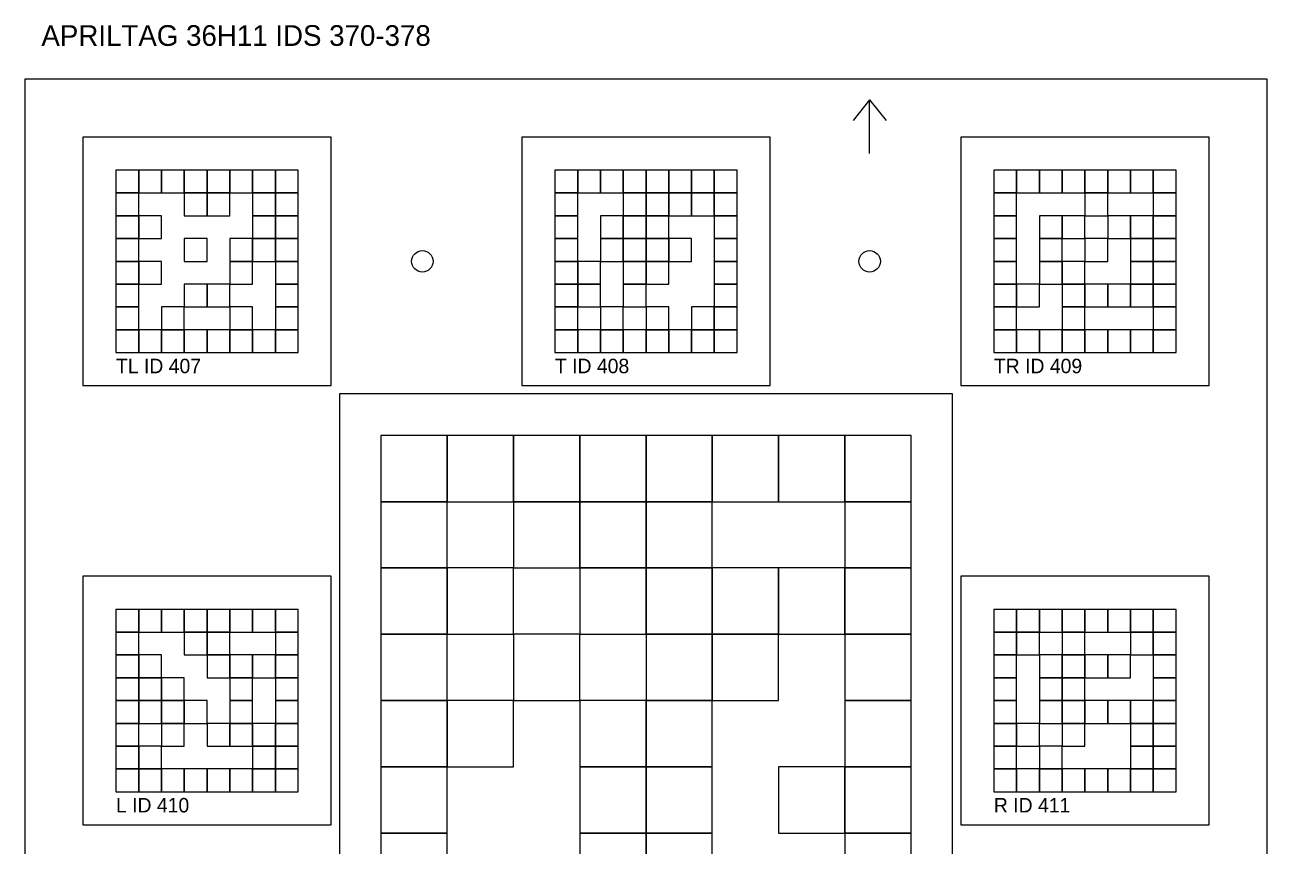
# Model space of a CAD drawing. Extents: x 0 to 1260, y -12 to 1580.
# Drawn here: x 640 to 940, y 434.9 to 633.1 of the extents above; entities that cross this region are included whole.
import ezdxf

# ---------------------------------------------------------------- set-up
doc = ezdxf.new("R2010")
doc.units = 0
for name, color, linetype in [('BLACK_POCKET', 7, 'CONTINUOUS'), ('CUT', 7, 'CONTINUOUS'), ('LABEL', 3, 'CONTINUOUS'), ('MOUNT_HOLE', 6, 'CONTINUOUS'), ('ORIENTATION', 7, 'CONTINUOUS'), ('QUIET_ZONE', 5, 'CONTINUOUS'), ('TAG_BOUNDARY', 8, 'CONTINUOUS')]:
    doc.layers.add(name, color=color, linetype=linetype)

msp = doc.modelspace()

# ---------------------------------------------------------------- linework, layer by layer
at = {"layer": 'BLACK_POCKET'}
for p, q in [((667.5, 598), (662, 598)), ((662, 598), (662, 592.5)), ((667.5, 592.5), (667.5, 598)), ((673, 598), (667.5, 598)), ((667.5, 598), (667.5, 592.5)), ((673, 592.5), (673, 598)), ((678.5, 598), (673, 598)), ((673, 598), (673, 592.5)), ((678.5, 592.5), (678.5, 598)), ((684, 598), (678.5, 598)), ((678.5, 598), (678.5, 592.5)), ((684, 592.5), (684, 598)), ((689.5, 598), (684, 598)), ((684, 598), (684, 592.5)), ((689.5, 592.5), (689.5, 598)), ((695, 598), (689.5, 598)), ((689.5, 598), (689.5, 592.5)), ((695, 592.5), (695, 598)), ((700.5, 598), (695, 598)), ((695, 598), (695, 592.5)), ((700.5, 592.5), (700.5, 598)), ((706, 598), (700.5, 598)), ((700.5, 598), (700.5, 592.5)), ((706, 592.5), (706, 598)), ((773.5, 598), (768, 598)), ((768, 598), (768, 592.5)), ((773.5, 592.5), (773.5, 598)), ((779, 598), (773.5, 598)), ((773.5, 598), (773.5, 592.5)), ((779, 592.5), (779, 598)), ((784.5, 598), (779, 598)), ((779, 598), (779, 592.5)), ((784.5, 592.5), (784.5, 598)), ((790, 598), (784.5, 598)), ((784.5, 598), (784.5, 592.5)), ((790, 592.5), (790, 598)), ((795.5, 598), (790, 598)), ((790, 598), (790, 592.5)), ((795.5, 592.5), (795.5, 598)), ((801, 598), (795.5, 598)), ((795.5, 598), (795.5, 592.5)), ((801, 592.5), (801, 598)), ((806.5, 598), (801, 598)), ((801, 598), (801, 592.5)), ((806.5, 592.5), (806.5, 598)), ((812, 598), (806.5, 598)), ((806.5, 598), (806.5, 592.5)), ((812, 592.5), (812, 598)), ((879.5, 598), (874, 598)), ((874, 598), (874, 592.5)), ((879.5, 592.5), (879.5, 598)), ((885, 598), (879.5, 598)), ((879.5, 598), (879.5, 592.5)), ((885, 592.5), (885, 598)), ((890.5, 598), (885, 598)), ((885, 598), (885, 592.5)), ((890.5, 592.5), (890.5, 598)), ((896, 598), (890.5, 598)), ((890.5, 598), (890.5, 592.5)), ((896, 592.5), (896, 598)), ((901.5, 598), (896, 598)), ((896, 598), (896, 592.5)), ((901.5, 592.5), (901.5, 598)), ((907, 598), (901.5, 598)), ((901.5, 598), (901.5, 592.5)), ((907, 592.5), (907, 598)), ((912.5, 598), (907, 598)), ((907, 598), (907, 592.5)), ((912.5, 592.5), (912.5, 598)), ((918, 598), (912.5, 598)), ((912.5, 598), (912.5, 592.5)), ((918, 592.5), (918, 598)), ((662, 592.5), (667.5, 592.5)), ((667.5, 592.5), (662, 592.5)), ((662, 592.5), (662, 587)), ((667.5, 592.5), (673, 592.5)), ((667.5, 587), (667.5, 592.5)), ((673, 592.5), (678.5, 592.5)), ((678.5, 592.5), (684, 592.5)), ((684, 592.5), (678.5, 592.5)), ((678.5, 592.5), (678.5, 587)), ((684, 592.5), (689.5, 592.5)), ((684, 587), (684, 592.5)), ((689.5, 592.5), (684, 592.5)), ((684, 592.5), (684, 587)), ((689.5, 592.5), (695, 592.5)), ((689.5, 587), (689.5, 592.5)), ((695, 592.5), (700.5, 592.5)), ((700.5, 592.5), (695, 592.5)), ((695, 592.5), (695, 587)), ((700.5, 592.5), (706, 592.5)), ((700.5, 587), (700.5, 592.5)), ((706, 592.5), (700.5, 592.5)), ((700.5, 592.5), (700.5, 587)), ((706, 587), (706, 592.5)), ((768, 592.5), (773.5, 592.5)), ((773.5, 592.5), (768, 592.5)), ((768, 592.5), (768, 587)), ((773.5, 592.5), (779, 592.5)), ((773.5, 587), (773.5, 592.5)), ((779, 592.5), (784.5, 592.5)), ((784.5, 592.5), (790, 592.5)), ((790, 592.5), (784.5, 592.5)), ((784.5, 592.5), (784.5, 587)), ((790, 592.5), (795.5, 592.5)), ((790, 587), (790, 592.5)), ((795.5, 592.5), (790, 592.5)), ((790, 592.5), (790, 587)), ((795.5, 592.5), (801, 592.5)), ((795.5, 587), (795.5, 592.5)), ((801, 592.5), (795.5, 592.5)), ((795.5, 592.5), (795.5, 587)), ((801, 592.5), (806.5, 592.5)), ((801, 587), (801, 592.5)), ((806.5, 592.5), (801, 592.5)), ((801, 592.5), (801, 587)), ((806.5, 592.5), (812, 592.5)), ((806.5, 587), (806.5, 592.5)), ((812, 592.5), (806.5, 592.5)), ((806.5, 592.5), (806.5, 587)), ((812, 587), (812, 592.5)), ((874, 592.5), (879.5, 592.5)), ((879.5, 592.5), (874, 592.5)), ((874, 592.5), (874, 587)), ((879.5, 592.5), (885, 592.5)), ((879.5, 587), (879.5, 592.5)), ((885, 592.5), (890.5, 592.5)), ((890.5, 592.5), (896, 592.5)), ((896, 592.5), (901.5, 592.5)), ((901.5, 592.5), (896, 592.5)), ((896, 592.5), (896, 587)), ((901.5, 592.5), (907, 592.5)), ((901.5, 587), (901.5, 592.5)), ((907, 592.5), (912.5, 592.5)), ((912.5, 592.5), (918, 592.5)), ((918, 592.5), (912.5, 592.5)), ((912.5, 592.5), (912.5, 587)), ((918, 587), (918, 592.5)), ((662, 587), (667.5, 587)), ((667.5, 587), (662, 587)), ((662, 587), (662, 581.5)), ((667.5, 581.5), (667.5, 587)), ((673, 587), (667.5, 587)), ((667.5, 587), (667.5, 581.5)), ((673, 581.5), (673, 587)), ((678.5, 587), (684, 587)), ((684, 587), (689.5, 587)), ((695, 587), (700.5, 587)), ((700.5, 587), (695, 587)), ((695, 587), (695, 581.5)), ((700.5, 587), (706, 587)), ((700.5, 581.5), (700.5, 587)), ((706, 587), (700.5, 587)), ((700.5, 587), (700.5, 581.5)), ((706, 581.5), (706, 587)), ((768, 587), (773.5, 587)), ((773.5, 587), (768, 587)), ((768, 587), (768, 581.5)), ((773.5, 581.5), (773.5, 587)), ((784.5, 587), (779, 587)), ((779, 587), (779, 581.5)), ((784.5, 587), (790, 587)), ((784.5, 581.5), (784.5, 587)), ((790, 587), (784.5, 587)), ((784.5, 587), (784.5, 581.5)), ((790, 587), (795.5, 587)), ((790, 581.5), (790, 587)), ((795.5, 587), (790, 587)), ((790, 587), (790, 581.5)), ((795.5, 587), (801, 587)), ((795.5, 581.5), (795.5, 587)), ((801, 587), (806.5, 587)), ((806.5, 587), (812, 587)), ((812, 587), (806.5, 587)), ((806.5, 587), (806.5, 581.5)), ((812, 581.5), (812, 587)), ((874, 587), (879.5, 587)), ((879.5, 587), (874, 587)), ((874, 587), (874, 581.5)), ((879.5, 581.5), (879.5, 587)), ((890.5, 587), (885, 587)), ((885, 587), (885, 581.5)), ((890.5, 581.5), (890.5, 587)), ((896, 587), (890.5, 587)), ((890.5, 587), (890.5, 581.5)), ((896, 587), (901.5, 587)), ((896, 581.5), (896, 587)), ((907, 587), (901.5, 587)), ((901.5, 587), (901.5, 581.5)), ((907, 581.5), (907, 587)), ((912.5, 587), (907, 587)), ((907, 587), (907, 581.5)), ((912.5, 587), (918, 587)), ((912.5, 581.5), (912.5, 587)), ((918, 587), (912.5, 587)), ((912.5, 587), (912.5, 581.5)), ((918, 581.5), (918, 587)), ((662, 581.5), (667.5, 581.5)), ((667.5, 581.5), (662, 581.5)), ((662, 581.5), (662, 576)), ((667.5, 581.5), (673, 581.5)), ((667.5, 576), (667.5, 581.5)), ((684, 581.5), (678.5, 581.5)), ((678.5, 581.5), (678.5, 576)), ((684, 576), (684, 581.5)), ((695, 581.5), (689.5, 581.5)), ((689.5, 581.5), (689.5, 576)), ((695, 581.5), (700.5, 581.5)), ((695, 576), (695, 581.5)), ((700.5, 581.5), (695, 581.5)), ((695, 581.5), (695, 576)), ((700.5, 581.5), (706, 581.5)), ((700.5, 576), (700.5, 581.5)), ((706, 581.5), (700.5, 581.5)), ((700.5, 581.5), (700.5, 576)), ((706, 576), (706, 581.5)), ((768, 581.5), (773.5, 581.5)), ((773.5, 581.5), (768, 581.5)), ((768, 581.5), (768, 576)), ((773.5, 576), (773.5, 581.5)), ((779, 581.5), (784.5, 581.5)), ((784.5, 581.5), (779, 581.5)), ((779, 581.5), (779, 576)), ((784.5, 581.5), (790, 581.5)), ((784.5, 576), (784.5, 581.5)), ((790, 581.5), (784.5, 581.5)), ((784.5, 581.5), (784.5, 576)), ((790, 581.5), (795.5, 581.5)), ((790, 576), (790, 581.5)), ((795.5, 581.5), (790, 581.5)), ((790, 581.5), (790, 576)), ((795.5, 576), (795.5, 581.5)), ((801, 581.5), (795.5, 581.5)), ((795.5, 581.5), (795.5, 576)), ((801, 576), (801, 581.5)), ((806.5, 581.5), (812, 581.5)), ((812, 581.5), (806.5, 581.5)), ((806.5, 581.5), (806.5, 576)), ((812, 576), (812, 581.5)), ((874, 581.5), (879.5, 581.5)), ((879.5, 581.5), (874, 581.5)), ((874, 581.5), (874, 576)), ((879.5, 576), (879.5, 581.5)), ((885, 581.5), (890.5, 581.5)), ((890.5, 581.5), (885, 581.5)), ((885, 581.5), (885, 576)), ((890.5, 581.5), (896, 581.5)), ((890.5, 576), (890.5, 581.5)), ((901.5, 581.5), (896, 581.5)), ((896, 581.5), (896, 576)), ((901.5, 581.5), (907, 581.5)), ((901.5, 576), (901.5, 581.5)), ((907, 581.5), (912.5, 581.5)), ((912.5, 581.5), (907, 581.5)), ((907, 581.5), (907, 576)), ((912.5, 581.5), (918, 581.5)), ((912.5, 576), (912.5, 581.5)), ((918, 581.5), (912.5, 581.5)), ((912.5, 581.5), (912.5, 576)), ((918, 576), (918, 581.5)), ((662, 576), (667.5, 576)), ((667.5, 576), (662, 576)), ((662, 576), (662, 570.5)), ((667.5, 570.5), (667.5, 576)), ((673, 576), (667.5, 576)), ((667.5, 576), (667.5, 570.5)), ((673, 570.5), (673, 576)), ((678.5, 576), (684, 576)), ((689.5, 576), (695, 576)), ((695, 576), (689.5, 576)), ((689.5, 576), (689.5, 570.5)), ((695, 576), (700.5, 576)), ((695, 570.5), (695, 576)), ((700.5, 576), (706, 576)), ((706, 576), (700.5, 576)), ((700.5, 576), (700.5, 570.5)), ((706, 570.5), (706, 576)), ((768, 576), (773.5, 576)), ((773.5, 576), (768, 576)), ((768, 576), (768, 570.5)), ((773.5, 570.5), (773.5, 576)), ((779, 576), (773.5, 576)), ((773.5, 576), (773.5, 570.5)), ((779, 576), (784.5, 576)), ((779, 570.5), (779, 576)), ((784.5, 576), (790, 576)), ((790, 576), (784.5, 576)), ((784.5, 576), (784.5, 570.5)), ((790, 576), (795.5, 576)), ((790, 570.5), (790, 576)), ((795.5, 576), (790, 576)), ((790, 576), (790, 570.5)), ((795.5, 576), (801, 576)), ((795.5, 570.5), (795.5, 576)), ((806.5, 576), (812, 576)), ((812, 576), (806.5, 576)), ((806.5, 576), (806.5, 570.5)), ((812, 570.5), (812, 576)), ((874, 576), (879.5, 576)), ((879.5, 576), (874, 576)), ((874, 576), (874, 570.5)), ((879.5, 570.5), (879.5, 576)), ((885, 576), (890.5, 576)), ((890.5, 576), (885, 576)), ((885, 576), (885, 570.5)), ((890.5, 570.5), (890.5, 576)), ((896, 576), (890.5, 576)), ((890.5, 576), (890.5, 570.5)), ((896, 576), (901.5, 576)), ((896, 570.5), (896, 576)), ((907, 576), (912.5, 576)), ((912.5, 576), (907, 576)), ((907, 576), (907, 570.5)), ((912.5, 576), (918, 576)), ((912.5, 570.5), (912.5, 576)), ((918, 576), (912.5, 576)), ((912.5, 576), (912.5, 570.5)), ((918, 570.5), (918, 576)), ((662, 570.5), (667.5, 570.5)), ((667.5, 570.5), (662, 570.5)), ((662, 570.5), (662, 565)), ((667.5, 570.5), (673, 570.5)), ((667.5, 565), (667.5, 570.5)), ((684, 570.5), (678.5, 570.5)), ((678.5, 570.5), (678.5, 565)), ((684, 565), (684, 570.5)), ((689.5, 570.5), (684, 570.5)), ((684, 570.5), (684, 565)), ((689.5, 570.5), (695, 570.5)), ((689.5, 565), (689.5, 570.5)), ((700.5, 570.5), (706, 570.5)), ((706, 570.5), (700.5, 570.5)), ((700.5, 570.5), (700.5, 565)), ((706, 565), (706, 570.5)), ((768, 570.5), (773.5, 570.5)), ((773.5, 570.5), (768, 570.5)), ((768, 570.5), (768, 565)), ((773.5, 570.5), (779, 570.5)), ((773.5, 565), (773.5, 570.5)), ((779, 570.5), (773.5, 570.5)), ((773.5, 570.5), (773.5, 565)), ((779, 565), (779, 570.5)), ((784.5, 570.5), (790, 570.5)), ((790, 570.5), (784.5, 570.5)), ((784.5, 570.5), (784.5, 565)), ((790, 570.5), (795.5, 570.5)), ((790, 565), (790, 570.5)), ((806.5, 570.5), (812, 570.5)), ((812, 570.5), (806.5, 570.5)), ((806.5, 570.5), (806.5, 565)), ((812, 565), (812, 570.5)), ((874, 570.5), (879.5, 570.5)), ((879.5, 570.5), (874, 570.5)), ((874, 570.5), (874, 565)), ((879.5, 565), (879.5, 570.5)), ((885, 570.5), (879.5, 570.5)), ((879.5, 570.5), (879.5, 565)), ((885, 570.5), (890.5, 570.5)), ((885, 565), (885, 570.5)), ((890.5, 570.5), (896, 570.5)), ((896, 570.5), (890.5, 570.5)), ((890.5, 570.5), (890.5, 565)), ((896, 565), (896, 570.5)), ((901.5, 570.5), (896, 570.5)), ((896, 570.5), (896, 565)), ((901.5, 565), (901.5, 570.5)), ((907, 570.5), (901.5, 570.5)), ((901.5, 570.5), (901.5, 565)), ((907, 570.5), (912.5, 570.5)), ((907, 565), (907, 570.5)), ((912.5, 570.5), (907, 570.5)), ((907, 570.5), (907, 565)), ((912.5, 570.5), (918, 570.5)), ((912.5, 565), (912.5, 570.5)), ((918, 570.5), (912.5, 570.5)), ((912.5, 570.5), (912.5, 565)), ((918, 565), (918, 570.5)), ((662, 565), (667.5, 565)), ((667.5, 565), (662, 565)), ((662, 565), (662, 559.5)), ((667.5, 559.5), (667.5, 565)), ((678.5, 565), (673, 565)), ((673, 565), (673, 559.5)), ((678.5, 565), (684, 565)), ((678.5, 559.5), (678.5, 565)), ((684, 565), (689.5, 565)), ((695, 565), (689.5, 565)), ((689.5, 565), (689.5, 559.5)), ((695, 559.5), (695, 565)), ((700.5, 565), (706, 565)), ((706, 565), (700.5, 565)), ((700.5, 565), (700.5, 559.5)), ((706, 559.5), (706, 565)), ((768, 565), (773.5, 565)), ((773.5, 565), (768, 565)), ((768, 565), (768, 559.5)), ((773.5, 565), (779, 565)), ((773.5, 559.5), (773.5, 565)), ((784.5, 565), (779, 565)), ((779, 565), (779, 559.5)), ((784.5, 565), (790, 565)), ((784.5, 559.5), (784.5, 565)), ((795.5, 565), (790, 565)), ((790, 565), (790, 559.5)), ((795.5, 559.5), (795.5, 565)), ((806.5, 565), (801, 565)), ((801, 565), (801, 559.5)), ((806.5, 565), (812, 565)), ((806.5, 559.5), (806.5, 565)), ((812, 565), (806.5, 565)), ((806.5, 565), (806.5, 559.5)), ((812, 559.5), (812, 565)), ((874, 565), (879.5, 565)), ((879.5, 565), (874, 565)), ((874, 565), (874, 559.5)), ((879.5, 565), (885, 565)), ((879.5, 559.5), (879.5, 565)), ((890.5, 565), (896, 565)), ((896, 565), (890.5, 565)), ((890.5, 565), (890.5, 559.5)), ((896, 565), (901.5, 565)), ((896, 559.5), (896, 565)), ((901.5, 565), (907, 565)), ((907, 565), (912.5, 565)), ((912.5, 565), (918, 565)), ((918, 565), (912.5, 565)), ((912.5, 565), (912.5, 559.5)), ((918, 559.5), (918, 565)), ((662, 559.5), (667.5, 559.5)), ((667.5, 559.5), (662, 559.5)), ((662, 559.5), (662, 554)), ((667.5, 554), (667.5, 559.5)), ((673, 559.5), (667.5, 559.5)), ((667.5, 559.5), (667.5, 554)), ((673, 559.5), (678.5, 559.5)), ((673, 554), (673, 559.5)), ((678.5, 559.5), (673, 559.5)), ((673, 559.5), (673, 554)), ((678.5, 554), (678.5, 559.5)), ((684, 559.5), (678.5, 559.5)), ((678.5, 559.5), (678.5, 554)), ((684, 554), (684, 559.5)), ((689.5, 559.5), (684, 559.5)), ((684, 559.5), (684, 554)), ((689.5, 559.5), (695, 559.5)), ((689.5, 554), (689.5, 559.5)), ((695, 559.5), (689.5, 559.5)), ((689.5, 559.5), (689.5, 554)), ((695, 554), (695, 559.5)), ((700.5, 559.5), (695, 559.5)), ((695, 559.5), (695, 554)), ((700.5, 559.5), (706, 559.5)), ((700.5, 554), (700.5, 559.5)), ((706, 559.5), (700.5, 559.5)), ((700.5, 559.5), (700.5, 554)), ((706, 554), (706, 559.5)), ((768, 559.5), (773.5, 559.5)), ((773.5, 559.5), (768, 559.5)), ((768, 559.5), (768, 554)), ((773.5, 554), (773.5, 559.5)), ((779, 559.5), (773.5, 559.5)), ((773.5, 559.5), (773.5, 554)), ((779, 559.5), (784.5, 559.5)), ((779, 554), (779, 559.5)), ((784.5, 559.5), (779, 559.5)), ((779, 559.5), (779, 554)), ((784.5, 554), (784.5, 559.5)), ((790, 559.5), (784.5, 559.5)), ((784.5, 559.5), (784.5, 554)), ((790, 559.5), (795.5, 559.5)), ((790, 554), (790, 559.5)), ((795.5, 559.5), (790, 559.5)), ((790, 559.5), (790, 554)), ((795.5, 554), (795.5, 559.5)), ((801, 559.5), (795.5, 559.5)), ((795.5, 559.5), (795.5, 554)), ((801, 559.5), (806.5, 559.5)), ((801, 554), (801, 559.5)), ((806.5, 559.5), (801, 559.5)), ((801, 559.5), (801, 554)), ((806.5, 559.5), (812, 559.5)), ((806.5, 554), (806.5, 559.5)), ((812, 559.5), (806.5, 559.5)), ((806.5, 559.5), (806.5, 554)), ((812, 554), (812, 559.5)), ((874, 559.5), (879.5, 559.5)), ((879.5, 559.5), (874, 559.5)), ((874, 559.5), (874, 554)), ((879.5, 554), (879.5, 559.5)), ((885, 559.5), (879.5, 559.5)), ((879.5, 559.5), (879.5, 554)), ((885, 554), (885, 559.5)), ((890.5, 559.5), (885, 559.5)), ((885, 559.5), (885, 554)), ((890.5, 559.5), (896, 559.5)), ((890.5, 554), (890.5, 559.5)), ((896, 559.5), (890.5, 559.5)), ((890.5, 559.5), (890.5, 554)), ((896, 554), (896, 559.5)), ((901.5, 559.5), (896, 559.5)), ((896, 559.5), (896, 554)), ((901.5, 554), (901.5, 559.5)), ((907, 559.5), (901.5, 559.5)), ((901.5, 559.5), (901.5, 554)), ((907, 554), (907, 559.5)), ((912.5, 559.5), (907, 559.5)), ((907, 559.5), (907, 554)), ((912.5, 559.5), (918, 559.5)), ((912.5, 554), (912.5, 559.5)), ((918, 559.5), (912.5, 559.5)), ((912.5, 559.5), (912.5, 554)), ((918, 554), (918, 559.5)), ((662, 554), (667.5, 554)), ((667.5, 554), (673, 554)), ((673, 554), (678.5, 554)), ((678.5, 554), (684, 554)), ((684, 554), (689.5, 554)), ((689.5, 554), (695, 554)), ((695, 554), (700.5, 554)), ((700.5, 554), (706, 554)), ((768, 554), (773.5, 554)), ((773.5, 554), (779, 554)), ((779, 554), (784.5, 554)), ((784.5, 554), (790, 554)), ((790, 554), (795.5, 554)), ((795.5, 554), (801, 554)), ((801, 554), (806.5, 554)), ((806.5, 554), (812, 554)), ((874, 554), (879.5, 554)), ((879.5, 554), (885, 554)), ((885, 554), (890.5, 554)), ((890.5, 554), (896, 554)), ((896, 554), (901.5, 554)), ((901.5, 554), (907, 554)), ((907, 554), (912.5, 554)), ((912.5, 554), (918, 554)), ((742, 534), (726, 534)), ((726, 534), (726, 518)), ((742, 518), (742, 534)), ((758, 534), (742, 534)), ((742, 534), (742, 518)), ((758, 518), (758, 534)), ((774, 534), (758, 534)), ((758, 534), (758, 518)), ((774, 518), (774, 534)), ((790, 534), (774, 534)), ((774, 534), (774, 518)), ((790, 518), (790, 534)), ((806, 534), (790, 534)), ((790, 534), (790, 518)), ((806, 518), (806, 534)), ((822, 534), (806, 534)), ((806, 534), (806, 518)), ((822, 518), (822, 534)), ((838, 534), (822, 534)), ((822, 534), (822, 518)), ((838, 518), (838, 534)), ((854, 534), (838, 534)), ((838, 534), (838, 518)), ((854, 518), (854, 534)), ((726, 518), (742, 518)), ((742, 518), (726, 518)), ((726, 518), (726, 502)), ((742, 518), (758, 518)), ((742, 502), (742, 518)), ((758, 518), (774, 518)), ((774, 518), (758, 518)), ((758, 518), (758, 502)), ((774, 518), (790, 518)), ((774, 502), (774, 518)), ((790, 518), (774, 518)), ((774, 518), (774, 502)), ((790, 518), (806, 518)), ((790, 502), (790, 518)), ((806, 518), (790, 518)), ((790, 518), (790, 502)), ((806, 518), (822, 518)), ((806, 502), (806, 518)), ((822, 518), (838, 518)), ((838, 518), (854, 518)), ((854, 518), (838, 518)), ((838, 518), (838, 502)), ((854, 502), (854, 518)), ((726, 502), (742, 502)), ((742, 502), (726, 502)), ((726, 502), (726, 486)), ((742, 486), (742, 502)), ((758, 502), (742, 502)), ((742, 502), (742, 486)), ((758, 502), (774, 502)), ((758, 486), (758, 502)), ((774, 502), (790, 502)), ((790, 502), (774, 502)), ((774, 502), (774, 486)), ((790, 502), (806, 502)), ((790, 486), (790, 502)), ((806, 502), (790, 502)), ((790, 502), (790, 486)), ((806, 486), (806, 502)), ((822, 502), (806, 502)), ((806, 502), (806, 486)), ((822, 486), (822, 502)), ((838, 502), (822, 502)), ((822, 502), (822, 486)), ((838, 502), (854, 502)), ((838, 486), (838, 502)), ((854, 502), (838, 502)), ((838, 502), (838, 486)), ((854, 486), (854, 502)), ((667.5, 492), (662, 492)), ((662, 492), (662, 486.5)), ((667.5, 486.5), (667.5, 492)), ((673, 492), (667.5, 492)), ((667.5, 492), (667.5, 486.5)), ((673, 486.5), (673, 492)), ((678.5, 492), (673, 492)), ((673, 492), (673, 486.5)), ((678.5, 486.5), (678.5, 492)), ((684, 492), (678.5, 492)), ((678.5, 492), (678.5, 486.5)), ((684, 486.5), (684, 492)), ((689.5, 492), (684, 492)), ((684, 492), (684, 486.5)), ((689.5, 486.5), (689.5, 492)), ((695, 492), (689.5, 492)), ((689.5, 492), (689.5, 486.5)), ((695, 486.5), (695, 492)), ((700.5, 492), (695, 492)), ((695, 492), (695, 486.5)), ((700.5, 486.5), (700.5, 492)), ((706, 492), (700.5, 492)), ((700.5, 492), (700.5, 486.5)), ((706, 486.5), (706, 492)), ((879.5, 492), (874, 492)), ((874, 492), (874, 486.5)), ((879.5, 486.5), (879.5, 492)), ((885, 492), (879.5, 492)), ((879.5, 492), (879.5, 486.5)), ((885, 486.5), (885, 492)), ((890.5, 492), (885, 492)), ((885, 492), (885, 486.5)), ((890.5, 486.5), (890.5, 492)), ((896, 492), (890.5, 492)), ((890.5, 492), (890.5, 486.5)), ((896, 486.5), (896, 492)), ((901.5, 492), (896, 492)), ((896, 492), (896, 486.5)), ((901.5, 486.5), (901.5, 492)), ((907, 492), (901.5, 492)), ((901.5, 492), (901.5, 486.5)), ((907, 486.5), (907, 492)), ((912.5, 492), (907, 492)), ((907, 492), (907, 486.5)), ((912.5, 486.5), (912.5, 492)), ((918, 492), (912.5, 492)), ((912.5, 492), (912.5, 486.5)), ((918, 486.5), (918, 492)), ((662, 486.5), (667.5, 486.5)), ((667.5, 486.5), (662, 486.5)), ((662, 486.5), (662, 481)), ((667.5, 486.5), (673, 486.5)), ((667.5, 481), (667.5, 486.5)), ((673, 486.5), (678.5, 486.5)), ((678.5, 486.5), (684, 486.5)), ((684, 486.5), (678.5, 486.5)), ((678.5, 486.5), (678.5, 481)), ((684, 486.5), (689.5, 486.5)), ((684, 481), (684, 486.5)), ((689.5, 486.5), (684, 486.5)), ((684, 486.5), (684, 481)), ((689.5, 486.5), (695, 486.5)), ((689.5, 481), (689.5, 486.5)), ((695, 486.5), (700.5, 486.5)), ((700.5, 486.5), (706, 486.5)), ((706, 486.5), (700.5, 486.5)), ((700.5, 486.5), (700.5, 481)), ((706, 481), (706, 486.5)), ((726, 486), (742, 486)), ((742, 486), (726, 486)), ((726, 486), (726, 470)), ((742, 486), (758, 486)), ((742, 470), (742, 486)), ((774, 486), (758, 486)), ((758, 486), (758, 470)), ((774, 486), (790, 486)), ((774, 470), (774, 486)), ((790, 486), (806, 486)), ((806, 486), (790, 486)), ((790, 486), (790, 470)), ((806, 486), (822, 486)), ((806, 470), (806, 486)), ((822, 486), (806, 486)), ((806, 486), (806, 470)), ((822, 486), (838, 486)), ((822, 470), (822, 486)), ((838, 486), (854, 486)), ((854, 486), (838, 486)), ((838, 486), (838, 470)), ((854, 470), (854, 486)), ((874, 486.5), (879.5, 486.5)), ((879.5, 486.5), (874, 486.5)), ((874, 486.5), (874, 481)), ((879.5, 486.5), (885, 486.5)), ((879.5, 481), (879.5, 486.5)), ((885, 486.5), (879.5, 486.5)), ((879.5, 486.5), (879.5, 481)), ((885, 486.5), (890.5, 486.5)), ((885, 481), (885, 486.5)), ((890.5, 486.5), (896, 486.5)), ((896, 486.5), (890.5, 486.5)), ((890.5, 486.5), (890.5, 481)), ((896, 486.5), (901.5, 486.5)), ((896, 481), (896, 486.5)), ((901.5, 486.5), (907, 486.5)), ((907, 486.5), (912.5, 486.5)), ((912.5, 486.5), (907, 486.5)), ((907, 486.5), (907, 481)), ((912.5, 486.5), (918, 486.5)), ((912.5, 481), (912.5, 486.5)), ((918, 486.5), (912.5, 486.5)), ((912.5, 486.5), (912.5, 481)), ((918, 481), (918, 486.5)), ((662, 481), (667.5, 481)), ((667.5, 481), (662, 481)), ((662, 481), (662, 475.5)), ((667.5, 475.5), (667.5, 481)), ((673, 481), (667.5, 481)), ((667.5, 481), (667.5, 475.5)), ((673, 475.5), (673, 481)), ((678.5, 481), (684, 481)), ((684, 481), (689.5, 481)), ((689.5, 481), (684, 481)), ((684, 481), (684, 475.5)), ((689.5, 475.5), (689.5, 481)), ((695, 481), (689.5, 481)), ((689.5, 481), (689.5, 475.5)), ((695, 475.5), (695, 481)), ((700.5, 481), (695, 481)), ((695, 481), (695, 475.5)), ((700.5, 481), (706, 481)), ((700.5, 475.5), (700.5, 481)), ((706, 481), (700.5, 481)), ((700.5, 481), (700.5, 475.5)), ((706, 475.5), (706, 481)), ((874, 481), (879.5, 481)), ((879.5, 481), (874, 481)), ((874, 481), (874, 475.5)), ((879.5, 481), (885, 481)), ((879.5, 475.5), (879.5, 481)), ((890.5, 481), (885, 481)), ((885, 481), (885, 475.5)), ((890.5, 481), (896, 481)), ((890.5, 475.5), (890.5, 481)), ((896, 481), (890.5, 481)), ((890.5, 481), (890.5, 475.5)), ((896, 475.5), (896, 481)), ((901.5, 481), (896, 481)), ((896, 481), (896, 475.5)), ((901.5, 475.5), (901.5, 481)), ((907, 481), (901.5, 481)), ((901.5, 481), (901.5, 475.5)), ((907, 481), (912.5, 481)), ((907, 475.5), (907, 481)), ((912.5, 481), (918, 481)), ((918, 481), (912.5, 481)), ((912.5, 481), (912.5, 475.5)), ((918, 475.5), (918, 481)), ((662, 475.5), (667.5, 475.5)), ((667.5, 475.5), (662, 475.5)), ((662, 475.5), (662, 470)), ((667.5, 475.5), (673, 475.5)), ((667.5, 470), (667.5, 475.5)), ((673, 475.5), (667.5, 475.5)), ((667.5, 475.5), (667.5, 470)), ((673, 470), (673, 475.5)), ((678.5, 475.5), (673, 475.5)), ((673, 475.5), (673, 470)), ((678.5, 470), (678.5, 475.5)), ((684, 475.5), (689.5, 475.5)), ((689.5, 475.5), (695, 475.5)), ((695, 475.5), (689.5, 475.5)), ((689.5, 475.5), (689.5, 470)), ((695, 475.5), (700.5, 475.5)), ((695, 470), (695, 475.5)), ((700.5, 475.5), (706, 475.5)), ((706, 475.5), (700.5, 475.5)), ((700.5, 475.5), (700.5, 470)), ((706, 470), (706, 475.5)), ((874, 475.5), (879.5, 475.5)), ((879.5, 475.5), (874, 475.5)), ((874, 475.5), (874, 470)), ((879.5, 470), (879.5, 475.5)), ((885, 475.5), (890.5, 475.5)), ((890.5, 475.5), (885, 475.5)), ((885, 475.5), (885, 470)), ((890.5, 475.5), (896, 475.5)), ((890.5, 470), (890.5, 475.5)), ((896, 475.5), (890.5, 475.5)), ((890.5, 475.5), (890.5, 470)), ((896, 475.5), (901.5, 475.5)), ((896, 470), (896, 475.5)), ((901.5, 475.5), (907, 475.5)), ((912.5, 475.5), (918, 475.5)), ((918, 475.5), (912.5, 475.5)), ((912.5, 475.5), (912.5, 470)), ((918, 470), (918, 475.5)), ((662, 470), (667.5, 470)), ((667.5, 470), (662, 470)), ((662, 470), (662, 464.5)), ((667.5, 470), (673, 470)), ((667.5, 464.5), (667.5, 470)), ((673, 470), (667.5, 470)), ((667.5, 470), (667.5, 464.5)), ((673, 470), (678.5, 470)), ((673, 464.5), (673, 470)), ((678.5, 470), (673, 470)), ((673, 470), (673, 464.5)), ((678.5, 464.5), (678.5, 470)), ((684, 470), (678.5, 470)), ((678.5, 470), (678.5, 464.5)), ((684, 464.5), (684, 470)), ((689.5, 470), (695, 470)), ((695, 470), (689.5, 470)), ((689.5, 470), (689.5, 464.5)), ((695, 464.5), (695, 470)), ((700.5, 470), (706, 470)), ((706, 470), (700.5, 470)), ((700.5, 470), (700.5, 464.5)), ((706, 464.5), (706, 470)), ((726, 470), (742, 470)), ((742, 470), (726, 470)), ((726, 470), (726, 454)), ((742, 454), (742, 470)), ((758, 470), (742, 470)), ((742, 470), (742, 454)), ((758, 470), (774, 470)), ((758, 454), (758, 470)), ((790, 470), (774, 470)), ((774, 470), (774, 454)), ((790, 470), (806, 470)), ((790, 454), (790, 470)), ((806, 470), (790, 470)), ((790, 470), (790, 454)), ((806, 470), (822, 470)), ((806, 454), (806, 470)), ((838, 470), (854, 470)), ((854, 470), (838, 470)), ((838, 470), (838, 454)), ((854, 454), (854, 470)), ((874, 470), (879.5, 470)), ((879.5, 470), (874, 470)), ((874, 470), (874, 464.5)), ((879.5, 464.5), (879.5, 470)), ((885, 470), (890.5, 470)), ((890.5, 470), (885, 470)), ((885, 470), (885, 464.5)), ((890.5, 470), (896, 470)), ((890.5, 464.5), (890.5, 470)), ((896, 470), (890.5, 470)), ((890.5, 470), (890.5, 464.5)), ((896, 464.5), (896, 470)), ((901.5, 470), (896, 470)), ((896, 470), (896, 464.5)), ((901.5, 464.5), (901.5, 470)), ((907, 470), (901.5, 470)), ((901.5, 470), (901.5, 464.5)), ((907, 464.5), (907, 470)), ((912.5, 470), (907, 470)), ((907, 470), (907, 464.5)), ((912.5, 470), (918, 470)), ((912.5, 464.5), (912.5, 470)), ((918, 470), (912.5, 470)), ((912.5, 470), (912.5, 464.5)), ((918, 464.5), (918, 470)), ((662, 464.5), (667.5, 464.5)), ((667.5, 464.5), (662, 464.5)), ((662, 464.5), (662, 459)), ((667.5, 464.5), (673, 464.5)), ((667.5, 459), (667.5, 464.5)), ((673, 464.5), (678.5, 464.5)), ((678.5, 464.5), (673, 464.5)), ((673, 464.5), (673, 459)), ((678.5, 464.5), (684, 464.5)), ((678.5, 459), (678.5, 464.5)), ((689.5, 464.5), (684, 464.5)), ((684, 464.5), (684, 459)), ((689.5, 464.5), (695, 464.5)), ((689.5, 459), (689.5, 464.5)), ((695, 464.5), (689.5, 464.5)), ((689.5, 464.5), (689.5, 459)), ((695, 459), (695, 464.5)), ((700.5, 464.5), (695, 464.5)), ((695, 464.5), (695, 459)), ((700.5, 464.5), (706, 464.5)), ((700.5, 459), (700.5, 464.5)), ((706, 464.5), (700.5, 464.5)), ((700.5, 464.5), (700.5, 459)), ((706, 459), (706, 464.5)), ((874, 464.5), (879.5, 464.5)), ((879.5, 464.5), (874, 464.5)), ((874, 464.5), (874, 459)), ((879.5, 459), (879.5, 464.5)), ((885, 464.5), (879.5, 464.5)), ((879.5, 464.5), (879.5, 459)), ((885, 464.5), (890.5, 464.5)), ((885, 459), (885, 464.5)), ((890.5, 464.5), (896, 464.5)), ((896, 464.5), (890.5, 464.5)), ((890.5, 464.5), (890.5, 459)), ((896, 464.5), (901.5, 464.5)), ((896, 459), (896, 464.5)), ((901.5, 464.5), (907, 464.5)), ((907, 464.5), (912.5, 464.5)), ((912.5, 464.5), (907, 464.5)), ((907, 464.5), (907, 459)), ((912.5, 464.5), (918, 464.5)), ((912.5, 459), (912.5, 464.5)), ((918, 464.5), (912.5, 464.5)), ((912.5, 464.5), (912.5, 459)), ((918, 459), (918, 464.5)), ((662, 459), (667.5, 459)), ((667.5, 459), (662, 459)), ((662, 459), (662, 453.5)), ((667.5, 453.5), (667.5, 459)), ((673, 459), (667.5, 459)), ((667.5, 459), (667.5, 453.5)), ((673, 459), (678.5, 459)), ((673, 453.5), (673, 459)), ((684, 459), (689.5, 459)), ((689.5, 459), (695, 459)), ((695, 459), (700.5, 459)), ((700.5, 459), (695, 459)), ((695, 459), (695, 453.5)), ((700.5, 459), (706, 459)), ((700.5, 453.5), (700.5, 459)), ((706, 459), (700.5, 459)), ((700.5, 459), (700.5, 453.5)), ((706, 453.5), (706, 459)), ((874, 459), (879.5, 459)), ((879.5, 459), (874, 459)), ((874, 459), (874, 453.5)), ((879.5, 459), (885, 459)), ((879.5, 453.5), (879.5, 459)), ((890.5, 459), (885, 459)), ((885, 459), (885, 453.5)), ((890.5, 459), (896, 459)), ((890.5, 453.5), (890.5, 459)), ((907, 459), (912.5, 459)), ((912.5, 459), (907, 459)), ((907, 459), (907, 453.5)), ((912.5, 459), (918, 459)), ((912.5, 453.5), (912.5, 459)), ((918, 459), (912.5, 459)), ((912.5, 459), (912.5, 453.5)), ((918, 453.5), (918, 459)), ((662, 453.5), (667.5, 453.5)), ((667.5, 453.5), (662, 453.5)), ((662, 453.5), (662, 448)), ((667.5, 453.5), (673, 453.5)), ((667.5, 448), (667.5, 453.5)), ((673, 453.5), (667.5, 453.5)), ((667.5, 453.5), (667.5, 448)), ((673, 448), (673, 453.5)), ((678.5, 453.5), (673, 453.5)), ((673, 453.5), (673, 448)), ((678.5, 448), (678.5, 453.5)), ((684, 453.5), (678.5, 453.5)), ((678.5, 453.5), (678.5, 448)), ((684, 448), (684, 453.5)), ((689.5, 453.5), (684, 453.5)), ((684, 453.5), (684, 448)), ((689.5, 448), (689.5, 453.5)), ((695, 453.5), (689.5, 453.5)), ((689.5, 453.5), (689.5, 448)), ((695, 453.5), (700.5, 453.5)), ((695, 448), (695, 453.5)), ((700.5, 453.5), (695, 453.5)), ((695, 453.5), (695, 448)), ((700.5, 453.5), (706, 453.5)), ((700.5, 448), (700.5, 453.5)), ((706, 453.5), (700.5, 453.5)), ((700.5, 453.5), (700.5, 448)), ((706, 448), (706, 453.5)), ((726, 454), (742, 454)), ((742, 454), (726, 454)), ((726, 454), (726, 438)), ((742, 454), (758, 454)), ((742, 438), (742, 454)), ((774, 454), (790, 454)), ((790, 454), (774, 454)), ((774, 454), (774, 438)), ((790, 454), (806, 454)), ((790, 438), (790, 454)), ((806, 454), (790, 454)), ((790, 454), (790, 438)), ((806, 438), (806, 454)), ((838, 454), (822, 454)), ((822, 454), (822, 438)), ((838, 454), (854, 454)), ((838, 438), (838, 454)), ((854, 454), (838, 454)), ((838, 454), (838, 438)), ((854, 438), (854, 454)), ((874, 453.5), (879.5, 453.5)), ((879.5, 453.5), (874, 453.5)), ((874, 453.5), (874, 448)), ((879.5, 448), (879.5, 453.5)), ((885, 453.5), (879.5, 453.5)), ((879.5, 453.5), (879.5, 448)), ((885, 453.5), (890.5, 453.5)), ((885, 448), (885, 453.5)), ((890.5, 453.5), (885, 453.5)), ((885, 453.5), (885, 448)), ((890.5, 448), (890.5, 453.5)), ((896, 453.5), (890.5, 453.5)), ((890.5, 453.5), (890.5, 448)), ((896, 448), (896, 453.5)), ((901.5, 453.5), (896, 453.5)), ((896, 453.5), (896, 448)), ((901.5, 448), (901.5, 453.5)), ((907, 453.5), (901.5, 453.5)), ((901.5, 453.5), (901.5, 448)), ((907, 453.5), (912.5, 453.5)), ((907, 448), (907, 453.5)), ((912.5, 453.5), (907, 453.5)), ((907, 453.5), (907, 448)), ((912.5, 453.5), (918, 453.5)), ((912.5, 448), (912.5, 453.5)), ((918, 453.5), (912.5, 453.5)), ((912.5, 453.5), (912.5, 448)), ((918, 448), (918, 453.5)), ((662, 448), (667.5, 448)), ((667.5, 448), (673, 448)), ((673, 448), (678.5, 448)), ((678.5, 448), (684, 448)), ((684, 448), (689.5, 448)), ((689.5, 448), (695, 448)), ((695, 448), (700.5, 448)), ((700.5, 448), (706, 448)), ((874, 448), (879.5, 448)), ((879.5, 448), (885, 448)), ((885, 448), (890.5, 448)), ((890.5, 448), (896, 448)), ((896, 448), (901.5, 448)), ((901.5, 448), (907, 448)), ((907, 448), (912.5, 448)), ((912.5, 448), (918, 448)), ((726, 438), (742, 438)), ((742, 438), (726, 438)), ((726, 438), (726, 422)), ((742, 422), (742, 438)), ((774, 438), (790, 438)), ((790, 438), (774, 438)), ((774, 438), (774, 422)), ((790, 438), (806, 438)), ((790, 422), (790, 438)), ((806, 438), (790, 438)), ((790, 438), (790, 422)), ((806, 422), (806, 438)), ((822, 438), (838, 438)), ((838, 438), (854, 438)), ((854, 438), (838, 438)), ((838, 438), (838, 422)), ((854, 422), (854, 438))]:
    msp.add_line(p, q, dxfattribs=at)
at = {"layer": 'CUT'}
for p, q in [((940, 620), (640, 620)), ((640, 620), (640, 320)), ((940, 320), (940, 620))]:
    msp.add_line(p, q, dxfattribs=at)
at = {"layer": 'MOUNT_HOLE'}
for centre in [(736, 576), (844, 576)]:
    msp.add_circle(centre, 2.6, dxfattribs=at)
at = {"layer": 'ORIENTATION'}
for p, q in [((844, 615), (840, 610)), ((844, 602), (844, 615)), ((844, 615), (848, 610))]:
    msp.add_line(p, q, dxfattribs=at)
at = {"layer": 'QUIET_ZONE'}
for p, q in [((714, 606), (654, 606)), ((654, 606), (654, 546)), ((714, 546), (714, 606)), ((820, 606), (760, 606)), ((760, 606), (760, 546)), ((820, 546), (820, 606)), ((926, 606), (866, 606)), ((866, 606), (866, 546)), ((926, 546), (926, 606)), ((654, 546), (714, 546)), ((760, 546), (820, 546)), ((866, 546), (926, 546)), ((864, 544), (716, 544)), ((716, 544), (716, 396)), ((864, 396), (864, 544)), ((714, 500), (654, 500)), ((654, 500), (654, 440)), ((714, 440), (714, 500)), ((926, 500), (866, 500)), ((866, 500), (866, 440)), ((926, 440), (926, 500)), ((654, 440), (714, 440)), ((866, 440), (926, 440))]:
    msp.add_line(p, q, dxfattribs=at)
at = {"layer": 'TAG_BOUNDARY'}
for p, q in [((706, 598), (662, 598)), ((662, 598), (662, 554)), ((706, 554), (706, 598)), ((812, 598), (768, 598)), ((768, 598), (768, 554)), ((812, 554), (812, 598)), ((918, 598), (874, 598)), ((874, 598), (874, 554)), ((918, 554), (918, 598)), ((662, 554), (706, 554)), ((768, 554), (812, 554)), ((874, 554), (918, 554)), ((854, 534), (726, 534)), ((726, 534), (726, 406)), ((854, 406), (854, 534)), ((706, 492), (662, 492)), ((662, 492), (662, 448)), ((706, 448), (706, 492)), ((918, 492), (874, 492)), ((874, 492), (874, 448)), ((918, 448), (918, 492)), ((662, 448), (706, 448)), ((874, 448), (918, 448))]:
    msp.add_line(p, q, dxfattribs=at)

# ---------------------------------------------------------------- texts
at = {"layer": 'LABEL'}
for s, height, p in [('APRILTAG 36H11 IDS 370-378', 5, (644, 628)), ('TL ID 407', 3.5, (662, 549)), ('T ID 408', 3.5, (768, 549)), ('TR ID 409', 3.5, (874, 549)), ('L ID 410', 3.5, (662, 443)), ('R ID 411', 3.5, (874, 443))]:
    msp.add_text(s, height=height, dxfattribs=at).set_placement(p)

doc.saveas('drawing.dxf')
